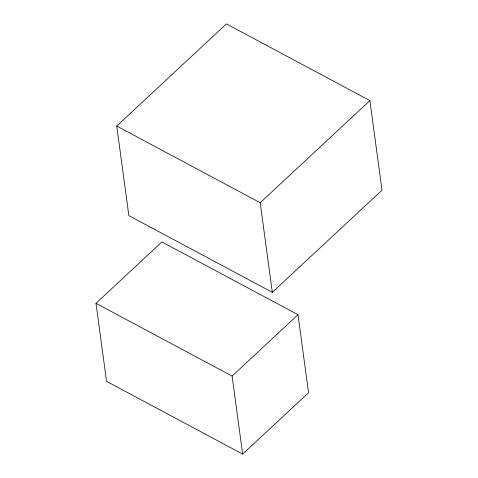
<?xml version="1.0" encoding="UTF-8"?>
<svg xmlns="http://www.w3.org/2000/svg" width="478" height="478" viewBox="0 0 478 478"><rect width="100%" height="100%" fill="white"/><g stroke="black" fill="none" stroke-linecap="round" stroke-linejoin="round"><path stroke-width="0.72" d="M116.74 126.043L226.423 23.9L369.888 100.601L382.006 190.196L272.323 292.339L128.857 215.638L116.74 126.043L260.211 202.738L272.323 292.339M95.994 303.315L161.899 241.94L298.009 314.709L308.555 392.725L242.657 454.1L106.546 381.336L95.994 303.315L232.105 376.078L242.657 454.1M260.211 202.738L369.888 100.601M232.105 376.078L298.009 314.709"/></g></svg>
